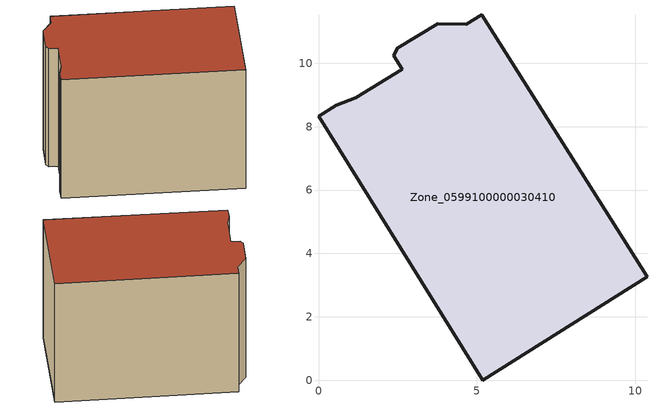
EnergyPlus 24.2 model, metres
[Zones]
Zone_0599100000030410
 floor ground (C_G): 0.56,8.68 1.17,8.91 2.64,9.81 2.38,10.23 2.48,10.47 3.76,11.25 4.66,11.23 5.15,11.53 10.37,3.26 5.19,0 0,8.33 z0
 wall outside (C_F): 10.37,3.26 5.15,11.53 4.66,11.23 3.76,11.25 2.48,10.47 2.38,10.23 2.64,9.81 1.17,8.91 0.56,8.68 0,8.33 5.19,0 10.37,3.26 z0:7.54
 roof outside (C_R): 1.17,8.91 0.56,8.68 0,8.33 5.19,0 10.37,3.26 5.15,11.53 4.66,11.23 3.76,11.25 2.48,10.47 2.38,10.23 2.64,9.81 z7.54
[BUILDING]
Pand.0599100000030410: North Axis=0; Terrain=City; Loads Convergence Tolerance Value=0.04; Temperature Convergence Tolerance Value=0.4; Solar Distribution=FullExterior; Maximum Number of Warmup Days=25; Minimum Number of Warmup Days=1
[Site:Location]
Rotterdam.The.Hague.AP_ZH_NLD Design_Conditions: Latitude=51.96; Longitude=4.45; Time Zone=1; Elevation=-4.5
[SITE:GROUNDTEMPERATURE:BUILDINGSURFACE]
18, 18, 18, 18, 18, 18, 18, 18, 18, 18, 18, 18
[MATERIAL] Thermal Absorptance=0.9; Solar Absorptance=0.7; Visible Absorptance=0.7
Name | Roughness | Thickness | Conductivity | Density | Specific Heat
G.TC.1946 | MediumSmooth | 0.15 | 1 | 540 | 1210
F.TC.1946 | Rough | 0.3 | 0.857143 | 1920 | 840
R.TC.1946 | MediumRough | 0.2 | 0.909091 | 1500 | 1000
[CONSTRUCTION]
C_G: G.TC.1946
C_F: F.TC.1946
C_R: R.TC.1946
[ZONE]
Zone_0599100000030410: Type=1; Multiplier=1; Ceiling Height=Autocalculate; Volume=Autocalculate; Floor Area=autocalculate; Part of Total Floor Area=Yes
[ZONEINFILTRATION:DESIGNFLOWRATE]
Infil_Zone_0599100000030410: Zone or ZoneList or Space or SpaceList=Zone_0599100000030410; Schedule=AlwaysOn; Design Flow Rate Calculation Method=Flow/Area; Flow Rate per Floor Area=0.003; Constant Term Coefficient=1; Temperature Term Coefficient=0; Velocity Term Coefficient=0; Velocity Squared Term Coefficient=0
[HVACTEMPLATE:ZONE:IDEALLOADSAIRSYSTEM]
Zone_0599100000030410: Maximum Heating Supply Air Temperature=50; Minimum Cooling Supply Air Temperature=13; Maximum Heating Supply Air Humidity Ratio=0.0156; Minimum Cooling Supply Air Humidity Ratio=0.0077; Heating Limit=NoLimit; Cooling Limit=NoLimit; Dehumidification Control Type=ConstantSensibleHeatRatio; Cooling Sensible Heat Ratio=0.7; Dehumidification Setpoint=60; Humidification Control Type=None; Humidification Setpoint=30; Outdoor Air Method=None; Outdoor Air Flow Rate per Person=0.00944; Outdoor Air Flow Rate per Zone Floor Area=0; Outdoor Air Flow Rate per Zone=0; Demand Controlled Ventilation Type=None; Outdoor Air Economizer Type=NoEconomizer; Heat Recovery Type=None; Sensible Heat Recovery Effectiveness=0.7; Latent Heat Recovery Effectiveness=0.65
[ZONECONTROL:THERMOSTAT]
ThermostatControl_Zone_0599100000030410: Zone or ZoneList=Zone_0599100000030410; Control Type Schedule=DualSetpointControlType; Control 1=Thermostat_Zone_0599100000030410; Temperature Difference Between Cutout And Setpoint=0
[THERMOSTATSETPOINT:DUALSETPOINT]
Thermostat_Zone_0599100000030410: Heating Setpoint Temperature Schedule=HeatingSetpoint_Zone_0599100000030410; Cooling Setpoint Temperature Schedule=CoolingSetpoint_Zone_0599100000030410
[SCHEDULE:COMPACT]
HeatingSetpoint_Zone_0599100000030410: Through: 12/31, For: AllDays, Until: 24:00, 21
CoolingSetpoint_Zone_0599100000030410: Through: 12/31, For: AllDays, Until: 24:00, 24
DualSetpointControlType: Through: 12/31, For: AllDays, Until: 24:00, 4
AlwaysOn: Through: 12/31, For: AllDays, Until: 24:00, 1
